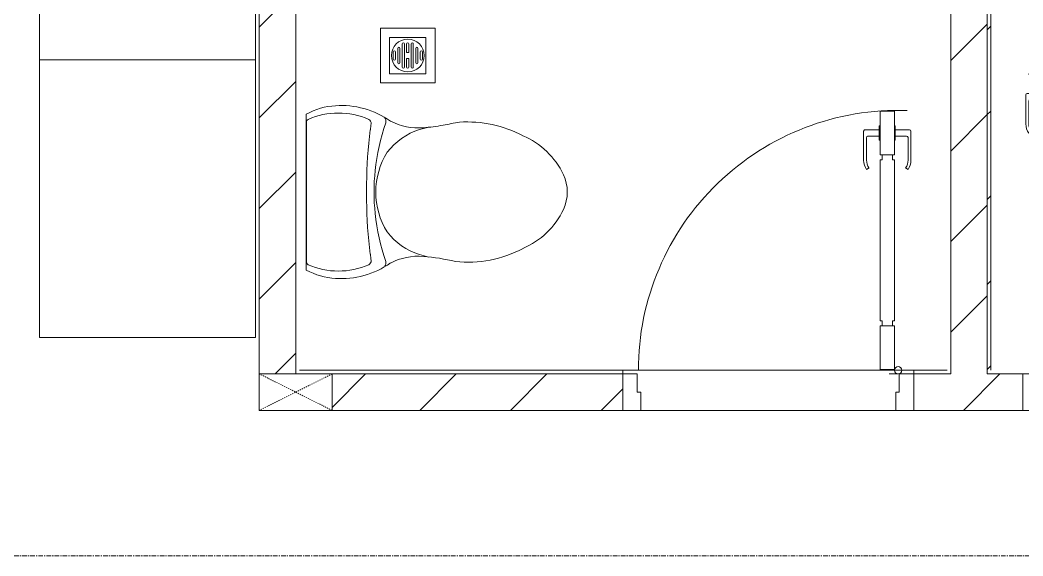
# Model space of a CAD drawing. Header units: millimetres. Extents: x 5357 to 201988, y -16345 to 109895.
# Drawn here: x 94195 to 96951, y 28437 to 29909 of the extents above; entities that cross this region are included whole.
import ezdxf

# ---------------------------------------------------------------- set-up
doc = ezdxf.new("R2010")
doc.units = ezdxf.units.MM
doc.linetypes.add('Dash', pattern=[6, 3, -3])
doc.linetypes.add('Grid Line', pattern=[22.225, 12.7, -3.175, 3.175, -3.175])
for name, color, linetype, lineweight in [('0-1', 7, 'Continuous', 5), ('A-DETL-GENF-1', 53, 'Continuous', 9), ('A-DOOR-1', 53, 'Continuous', 9), ('A-FLOR-1', 10, 'Continuous', 9), ('A-FLOR-2', 53, 'Continuous', 9), ('A-WALL-1', 9, 'Continuous', 18), ('A-WALL-2', 53, 'Continuous', 9), ('A-WALL-PATT-1', 10, 'Continuous', 9), ('A-WALL-PATT-2', 53, 'Continuous', 9), ('I-FURN', 30, 'Continuous', 9), ('I-FURN-1', 53, 'Continuous', 9), ('I-WALL-1', 9, 'Continuous', 18), ('I-WALL-2', 53, 'Continuous', 9), ('M-EQPM-1', 53, 'Continuous', 9), ('P-SANR-FIXT-1', 53, 'Continuous', 9), ('S-COLS-2', 9, 'Continuous', 18), ('S-COLS-4', 53, 'Continuous', 9), ('S-COLS-HDLN-1', 53, 'Dash', 9), ('S-GRID-1', 1, 'Grid Line', 9)]:
    doc.layers.add(name, color=color, linetype=linetype, lineweight=lineweight)
pattern_1 = [(45, (0, 0), (-124.4508, 124.4508), [])]

# ---------------------------------------------------------------- blocks, each defined once
blk = doc.blocks.new('NCV_TKTC_KET CAU_rvt-1-TKCS_MB SÂN ĐƯỜNG NỘI BỘ')
at = {"layer": 'A-FLOR-1'}
for p, q in [((94852.4, 33326.9), (94852.4, 28837.1)), ((94852.4, 28837.1), (94852.4, 33326.9)), ((94852.4, 28837.1), (94852.4, 33326.9)), ((94852.4, 33326.9), (94852.4, 28837.1)), ((94852.6, 28836.9), (95052.6, 28836.9)), ((95052.6, 28836.9), (94852.6, 28836.9)), ((95052.6, 28836.9), (94852.6, 28836.9)), ((94852.6, 28836.9), (95052.6, 28836.9)), ((95052.6, 28836.9), (95850.9, 28836.9)), ((95850.9, 28836.9), (95052.6, 28836.9)), ((95850.9, 28836.9), (95052.6, 28836.9)), ((95052.6, 28836.9), (95850.9, 28836.9)), ((95850.9, 28836.9), (95900.9, 28836.9)), ((95900.9, 28836.9), (95850.9, 28836.9)), ((95900.9, 28836.9), (95850.9, 28836.9)), ((95850.9, 28836.9), (95900.9, 28836.9)), ((95900.9, 28836.9), (96600.9, 28836.9)), ((96600.9, 28836.9), (95900.9, 28836.9)), ((96600.9, 28836.9), (95900.9, 28836.9)), ((95900.9, 28836.9), (96600.9, 28836.9)), ((96600.9, 28836.9), (96650.9, 28836.9)), ((96650.9, 28836.9), (96600.9, 28836.9)), ((96650.9, 28836.9), (96600.9, 28836.9)), ((96600.9, 28836.9), (96650.9, 28836.9)), ((96650.9, 28836.9), (96853.1, 28836.9)), ((96853.1, 28836.9), (96650.9, 28836.9)), ((96853.1, 28836.9), (96650.9, 28836.9)), ((96650.9, 28836.9), (96853.1, 28836.9))]:
    blk.add_line(p, q, dxfattribs=at)
blk = doc.blocks.new('DOOR_CW_01 CANH MO-PANEL KINH - DIW_01-900x2200-CỬA GỖ VÂN LAMINATE-553393-TKCS_MB SÂN ĐƯỜNG NỘI BỘ')
at = {"layer": 'A-DETL-GENF-1'}
for p, q in [((-397, 872), (-357, 872)), ((-397, 752), (-397, 872)), ((-357, 872), (-357, 752)), ((-399, 831.8), (-397, 831.8)), ((-399, 792.2), (-399, 831.8)), ((-397, 792.2), (-397, 831.8)), ((-357, 792.2), (-357, 831.8)), ((-355, 831.8), (-357, 831.8)), ((-355, 792.2), (-355, 831.8)), ((-442, 737), (-442, 816.5)), ((-399, 820.5), (-438, 820.5)), ((-434, 799.5), (-434, 737)), ((-399, 803.5), (-430, 803.5)), ((-355, 820.5), (-316, 820.5)), ((-355, 803.5), (-324, 803.5)), ((-320, 799.5), (-320, 737)), ((-312, 737), (-312, 816.5)), ((-397, 792.2), (-399, 792.2)), ((-357, 792.2), (-355, 792.2)), ((-357, 752), (-397, 752)), ((-363, 752), (-391, 752)), ((-391, 752), (-391, 738)), ((-363, 738), (-363, 752)), ((-397, 738), (-391, 738)), ((-397, 738), (-397, 196)), ((-357, 738), (-363, 738)), ((-357, 196), (-357, 738)), ((-433.9, 711.2), (-427.3, 715.8)), ((-320.1, 711.2), (-326.7, 715.8)), ((-397, 196), (-391, 196)), ((-391, 196), (-391, 182)), ((-357, 196), (-363, 196)), ((-363, 182), (-363, 196)), ((-357, 182), (-397, 182)), ((-397, 182), (-397, 62)), ((-391, 182), (-363, 182)), ((-357, 62), (-357, 182)), ((-397, 62), (-357, 62))]:
    blk.add_line(p, q, dxfattribs=at)
blk.add_circle((-407, 60), 10, dxfattribs=at)
for centre, radius, start, end in [((-407, 60), 814, 360, 92), ((-438, 816.5), 4, 90, 180), ((-430, 799.5), 4, 90, 180), ((-324, 799.5), 4, 360, 90), ((-316, 816.5), 4, 0, 90), ((-397, 737), 45, 180, 215), ((-397, 737), 37, 180, 215), ((-357, 737), 37, 325, 0), ((-357, 737), 45, 325, 0)]:
    blk.add_arc(centre, radius, start, end, dxfattribs=at)
at = {"layer": 'A-DOOR-1'}
for p, q in [((-410, 50), (-450, 50)), ((-450, 50), (-450, -50)), ((-410, 0), (-410, 50)), ((-407, 50), (-382, 50)), ((450, 50), (410, 50)), ((410, 50), (410, 0)), ((450, -50), (450, 50)), ((-400, 0), (-410, 0)), ((-400, -50), (-400, 0)), ((410, 0), (400, 0)), ((400, 0), (400, -50)), ((-450, -50), (-400, -50)), ((400, -50), (450, -50))]:
    blk.add_line(p, q, dxfattribs=at)
blk = doc.blocks.new('DOOR_CW_01 CANH MO-PANEL KINH - DIG_02-800x2200-CỬA NHÔM KÍNH-401063-TKCS_MB SÂN ĐƯỜNG NỘI BỘ')
at = {"layer": 'A-DETL-GENF-1'}
for p, q in [((-347, -182), (-347, -62)), ((-347, -62), (-307, -62)), ((-307, -62), (-307, -182)), ((-307, -182), (-347, -182)), ((-341, -196), (-341, -182)), ((-341, -182), (-313, -182)), ((-313, -182), (-313, -196)), ((-347, -196), (-341, -196)), ((-347, -638), (-347, -196)), ((-307, -196), (-313, -196)), ((-307, -196), (-307, -638)), ((-383.9, -611.2), (-377.3, -615.8)), ((-270.1, -611.2), (-276.7, -615.8)), ((-392, -637), (-392, -716.5)), ((-384, -699.5), (-384, -637)), ((-347, -638), (-341, -638)), ((-307, -652), (-347, -652)), ((-347, -652), (-347, -772)), ((-341, -652), (-341, -638)), ((-313, -652), (-341, -652)), ((-307, -638), (-313, -638)), ((-313, -638), (-313, -652)), ((-307, -772), (-307, -652)), ((-270, -699.5), (-270, -637)), ((-262, -637), (-262, -716.5)), ((-349, -703.5), (-380, -703.5)), ((-349, -692.2), (-349, -731.8)), ((-347, -692.2), (-349, -692.2)), ((-347, -692.2), (-347, -731.8)), ((-307, -692.2), (-307, -731.8)), ((-307, -692.2), (-305, -692.2)), ((-305, -692.2), (-305, -731.8)), ((-305, -703.5), (-274, -703.5)), ((-349, -720.5), (-388, -720.5)), ((-349, -731.8), (-347, -731.8)), ((-305, -731.8), (-307, -731.8)), ((-305, -720.5), (-266, -720.5)), ((-347, -772), (-307, -772))]:
    blk.add_line(p, q, dxfattribs=at)
blk.add_circle((-357, -60), 10, dxfattribs=at)
for centre, radius, start, end in [((-357, -60), 714, 268, 0), ((-347, -637), 45, 145, 180), ((-347, -637), 37, 145, 180), ((-307, -637), 37, 0, 35), ((-307, -637), 45, 360, 35), ((-380, -699.5), 4, 180, 270), ((-274, -699.5), 4, 270, 0), ((-388, -716.5), 4, 180, 270), ((-266, -716.5), 4, 270, 0)]:
    blk.add_arc(centre, radius, start, end, dxfattribs=at)
at = {"layer": 'A-DOOR-1'}
for p, q in [((-400, -50), (-400, 50)), ((-400, 50), (-350, 50)), ((-350, 50), (-350, 0)), ((350, 0), (350, 50)), ((350, 50), (400, 50)), ((400, 50), (400, -50)), ((-360, 0), (-360, -50)), ((-350, 0), (-360, 0)), ((360, 0), (350, 0)), ((360, -50), (360, 0)), ((-360, -50), (-400, -50)), ((-357, -50), (-332, -50)), ((400, -50), (360, -50))]:
    blk.add_line(p, q, dxfattribs=at)
blk = doc.blocks.new('TOILET - TOILET-348229-TKCS_MB SÂN ĐƯỜNG NỘI BỘ')
at = {"layer": 'P-SANR-FIXT-1'}
for p, q in [((214.2, -19.1), (-214.2, -19.1)), ((194, -19.9), (-194, -19.9)), ((-171.7, -330.3), (-178.6, -355.5)), ((171.7, -330.3), (178.6, -355.5))]:
    blk.add_line(p, q, dxfattribs=at)
for centre, radius, start, end in [((-46.1, -111.1), 191.6, 151.2809, 176.4513), ((-9.8, -107.2), 207.3, 156.2862, 203.7138), ((-193.7, -26.4), 6.48, 92.3168, 156.2862), ((193.7, -26.4), 6.48, 23.7138, 87.6832), ((9.8, -107.2), 207.3, 336.2862, 23.7138), ((46.1, -111.1), 191.6, 3.5487, 28.7191), ((1.9, -114.1), 239.7, 176.4513, 195.2961), ((-1.9, -114.1), 239.7, 344.7039, 3.5487), ((-4, -115.7), 233.6, 195.2961, 215.2147), ((-189.1, -185.5), 11.7, 205.4105, 277.5788), ((-14.3, -1400.4), 1215.6, 90.3974, 97.407), ((0, -3462.8), 3278, 89.6026, 90.3974), ((14.3, -1400.4), 1215.6, 82.593, 89.6026), ((189.1, -185.5), 11.7, 262.4212, 334.5895), ((4, -115.7), 233.6, 324.7853, 344.7039), ((0.6, -792.1), 586.9, 95.8322, 108.9927), ((178.9, -2951.3), 2778.4, 97.2351, 97.5788), ((0, -416), 206.1, 90, 122.0732), ((0, -786.7), 581.5, 84.1678, 95.8322), ((0, -416), 206.1, 57.9268, 90), ((-0.6, -792.1), 586.9, 71.0073, 84.1678), ((-178.9, -2951.3), 2778.4, 82.4212, 82.7649), ((-195, -224.1), 13.8, 230.6724, 288.9927), ((-0.4, -384), 179.5, 127.4036, 162.5964), ((0.4, -384), 179.5, 17.4036, 52.5964), ((195, -224.1), 13.8, 251.0073, 309.3276), ((-343.5, -327.4), 167.3, 355.4559, 27.38), ((343.5, -327.4), 167.3, 152.62, 184.5441), ((-719.2, -297.5), 544.3, 346.0536, 355.4559), ((719.2, -297.5), 544.3, 184.5441, 190.2879), ((-1948.3, -805.1), 2171.2, 9.681, 10.8949), ((137.1, -461.2), 329.8, 174.3487, 207.6878), ((-137.1, -461.2), 329.8, 332.3122, 3.6835), ((45.1, -528.6), 217.6, 203.2216, 244.7718), ((-45.1, -528.6), 217.6, 295.2282, 336.7784), ((0, -624.4), 111.7, 244.7718, 295.2282)]:
    blk.add_arc(centre, radius, start, end, dxfattribs=at)
blk = doc.blocks.new('HE BEP A - HE BEP A-431959-TKCS_MB SÂN ĐƯỜNG NỘI BỘ')
at = {"layer": 'I-FURN'}
for p, q in [((3.5, -11), (765.9, -11)), ((3.5, -605.3), (3.5, -11)), ((765.9, -11), (765.9, -605.3)), ((765.9, -11), (765.9, -605.3)), ((4293.5, -11), (765.9, -11)), ((765.9, -605.3), (3.5, -605.3)), ((765.9, -605.3), (4293.5, -605.3))]:
    blk.add_line(p, q, dxfattribs=at)
at = {"layer": 'I-FURN-1'}
for p, q in [((3.5, -11), (4293.5, -11)), ((3.5, -605.3), (3.5, -11)), ((4293.5, -605.3), (3.5, -605.3))]:
    blk.add_line(p, q, dxfattribs=at)
blk = doc.blocks.new('THU NUOC - THU NUOC-V104-TKCS_MB SÂN ĐƯỜNG NỘI BỘ')
at = {"layer": 'M-EQPM-1'}
for p, q in [((-66.3, 70.6), (-66.3, -79.4)), ((83.7, 70.6), (-66.3, 70.6)), ((83.7, -79.4), (83.7, 70.6)), ((58.7, 45.6), (-41.3, 45.6)), ((-41.3, 45.6), (-41.3, -54.4)), ((-1.1, 35.6), (18.5, 35.6)), ((18.5, 29.6), (-1.1, 29.6)), ((58.7, -54.4), (58.7, 45.6)), ((-23.3, 10.8), (40.9, 10.8)), ((40.9, 4.8), (-23.3, 4.8)), ((-11, 23.3), (28.5, 23.3)), ((28.5, 17.3), (-11, 17.3)), ((-23.3, -1.2), (0.7, -1.2)), ((0.7, -7.2), (-23.3, -7.2)), ((-23.3, -13.6), (40.9, -13.6)), ((40.9, -19.6), (-23.3, -19.6)), ((-11, -26.1), (28.5, -26.1)), ((0.7, -1.2), (0.7, -7.2)), ((16.7, -1.2), (40.9, -1.2)), ((16.7, -7.2), (16.7, -1.2)), ((40.9, -7.2), (16.7, -7.2)), ((-41.3, -54.4), (58.7, -54.4)), ((28.5, -32.1), (-11, -32.1)), ((-1.1, -38.5), (18.5, -38.5)), ((18.5, -44.5), (-1.1, -44.5)), ((-66.3, -79.4), (83.7, -79.4))]:
    blk.add_line(p, q, dxfattribs=at)
for centre, radius, start, end in [((8.7, -4.4), 45, 0, 180), ((8.7, -4.4), 45, 0, 180), ((-1.1, 32.6), 3, 90, 270), ((18.5, 32.6), 3, 270, 90), ((-23.3, 7.8), 3, 90, 270), ((-11, 20.3), 3, 90, 270), ((28.5, 20.3), 3, 270, 90), ((40.9, 7.8), 3, 270, 90), ((8.7, -4.4), 45, 180, 360), ((8.7, -4.4), 45, 180, 360), ((-23.3, -4.2), 3, 90, 270), ((-23.3, -16.6), 3, 90, 270), ((-11, -29.1), 3, 90, 270), ((28.5, -29.1), 3, 270, 90), ((40.9, -4.2), 3, 270, 90), ((40.9, -16.6), 3, 270, 90), ((-1.1, -41.5), 3, 90, 270), ((18.5, -41.5), 3, 270, 90)]:
    blk.add_arc(centre, radius, start, end, dxfattribs=at)
blk = doc.blocks.new('G1_SOF - BO TRU - 100x200-V110-TKCS_MB SÂN ĐƯỜNG NỘI BỘ')
at = {"layer": 'S-COLS-2'}
for p, q in [((-50, 100), (50, 100)), ((-50, -100), (-50, 100)), ((50, 100), (50, -100)), ((50, -100), (-50, -100))]:
    blk.add_line(p, q, dxfattribs=at)
at = {"layer": 'S-COLS-HDLN-1'}
for p, q in [((50, -100), (-50, 100)), ((-50, -100), (50, 100))]:
    blk.add_line(p, q, dxfattribs=at)
blk = doc.blocks.new('NCV_TKTC_TANG 1_rvt-1-TKCS_MB SÂN ĐƯỜNG NỘI BỘ')
at = {"layer": 'A-WALL-PATT-1'}
h = blk.add_hatch(dxfattribs=at)
h.set_pattern_fill('FP_1', color=256, style=0, pattern_type=2)
h.set_pattern_definition(pattern_1)
h.paths.add_polyline_path([(94952.6, 28936.9), (94952.6, 31236.9), (94852.6, 31236.9), (94852.6, 28936.9), (94943.5, 28936.9)])
h.paths.add_polyline_path([(94929.3, 31336.9), (94952.6, 31336.9), (94952.4, 33336.9), (94852.6, 33336.9), (94852.6, 31336.9)])
h = blk.add_hatch(dxfattribs=at)
h.set_pattern_fill('FP_1', color=256, style=0, pattern_type=2)
h.set_pattern_definition(pattern_1)
h.paths.add_polyline_path([(96852.6, 28936.9), (96852.6, 30886.9), (96752.6, 30886.9), (96752.6, 28936.9), (96848.9, 28936.9)])
h = blk.add_hatch(dxfattribs=at)
h.set_pattern_fill('FP_1', color=256, style=0, pattern_type=2)
h.set_pattern_definition(pattern_1)
h.paths.add_polyline_path([(98652.6, 28836.9), (99852.6, 28836.9), (99852.6, 28936.9), (98352.6, 28936.9), (98352.6, 28836.9), (98652.5, 28836.9)])
h.paths.add_polyline_path([(95052.6, 28836.9), (95850.9, 28836.9), (95850.9, 28936.9), (95052.6, 28936.9), (95052.6, 28925.8)])
h.paths.add_polyline_path([(96853.1, 28836.9), (96950.5, 28836.9), (96950.5, 28936.9), (96650.9, 28936.9), (96650.9, 28836.9), (96852.6, 28836.9)])
h.paths.add_polyline_path([(98152.6, 28836.9), (98152.6, 28936.9), (97850.5, 28936.9), (97850.5, 28836.9)])
at = {"layer": 'A-WALL-PATT-2'}
h = blk.add_hatch(dxfattribs=at)
h.set_pattern_fill('FP_2', color=256, style=0, pattern_type=2)
h.set_pattern_definition([(45, (0, 0), (-116.67262, 116.67262), [])])
h.paths.add_polyline_path([(96853.1, 28936.9), (96862.6, 28936.9), (96862.6, 32436.9), (96852.6, 32436.9), (96852.6, 28936.9)])
h.paths.add_polyline_path([(96853.1, 33236.9), (96862.6, 33236.9), (96862.6, 33336.9), (96852.6, 33336.9), (96852.6, 33236.9)])
at = {"layer": 'A-FLOR-1'}
for p, q in [((94852.6, 31236.9), (94852.6, 28936.9)), ((94852.6, 28936.9), (94852.6, 28836.9)), ((94852.6, 28836.9), (95052.6, 28836.9)), ((95052.6, 28836.9), (95850.9, 28836.9)), ((95850.9, 28836.9), (95900.9, 28836.9)), ((95900.9, 28836.9), (96600.9, 28836.9)), ((96600.9, 28836.9), (96650.9, 28836.9)), ((96650.9, 28836.9), (96950.5, 28836.9))]:
    blk.add_line(p, q, dxfattribs=at)
at = {"layer": 'A-FLOR-2'}
blk.add_line((96600.9, 28836.9), (95900.9, 28836.9), dxfattribs=at)
at = {"layer": 'A-WALL-1'}
for p, q in [((94852.6, 31236.9), (94852.6, 28936.9)), ((96752.6, 30886.9), (96752.6, 28936.9)), ((96852.6, 28936.9), (96852.6, 30886.9)), ((94952.6, 28936.9), (94952.6, 28946.9)), ((96752.6, 28936.9), (96742.6, 28936.9)), ((96862.6, 28936.9), (96852.6, 28936.9))]:
    blk.add_line(p, q, dxfattribs=at)
at = {"layer": 'A-WALL-2'}
for p, q in [((94952.6, 28946.9), (94952.6, 31236.9)), ((95850.9, 28936.9), (95052.6, 28936.9)), ((95052.6, 28936.9), (95850.9, 28936.9)), ((96742.6, 28936.9), (96650.9, 28936.9)), ((96650.9, 28936.9), (96742.6, 28936.9)), ((96950.5, 28936.9), (96862.6, 28936.9)), ((95052.6, 28836.9), (95850.9, 28836.9)), ((96600.9, 28836.9), (95900.9, 28836.9)), ((96650.9, 28836.9), (96950.5, 28836.9))]:
    blk.add_line(p, q, dxfattribs=at)
at = {"layer": 'I-WALL-1'}
for p, q in [((96862.6, 28946.9), (96862.6, 32436.9)), ((96852.6, 31336.9), (96852.6, 28936.9)), ((94952.6, 28946.9), (94952.6, 28936.9)), ((95850.9, 28946.9), (94962.6, 28946.9)), ((95850.9, 28936.9), (95850.9, 28946.9)), ((96742.6, 28946.9), (96650.9, 28946.9)), ((96650.9, 28946.9), (96650.9, 28936.9)), ((96852.6, 28936.9), (96862.6, 28936.9))]:
    blk.add_line(p, q, dxfattribs=at)
at = {"layer": 'I-WALL-2'}
blk.add_line((95850.9, 28946.9), (96650.9, 28946.9), dxfattribs=at)
at = {"layer": 'A-DOOR-1'}
blk.add_blockref('DOOR_CW_01 CANH MO-PANEL KINH - DIW_01-900x2200-CỬA GỖ VÂN LAMINATE-553393-TKCS_MB SÂN ĐƯỜNG NỘI BỘ', (97400.5, 28886.9), dxfattribs=at)
at = {"layer": 'A-DOOR-1', "rotation": 180}
blk.add_blockref('DOOR_CW_01 CANH MO-PANEL KINH - DIG_02-800x2200-CỬA NHÔM KÍNH-401063-TKCS_MB SÂN ĐƯỜNG NỘI BỘ', (96250.9, 28886.9), dxfattribs=at)
at = {"layer": 'I-FURN-1', "rotation": 89.99999999999955}
blk.add_blockref('HE BEP A - HE BEP A-431959-TKCS_MB SÂN ĐƯỜNG NỘI BỘ', (94237.2, 29033.4), dxfattribs=at)
at = {"layer": 'M-EQPM-1', "rotation": 90.0000000000005}
blk.add_blockref('THU NUOC - THU NUOC-V104-TKCS_MB SÂN ĐƯỜNG NỘI BỘ', (95256.1, 29802.8), dxfattribs=at)
at = {"layer": 'P-SANR-FIXT-1', "rotation": 89.99999999999946}
blk.add_blockref('TOILET - TOILET-348229-TKCS_MB SÂN ĐƯỜNG NỘI BỘ', (94962.6, 29436.5), dxfattribs=at)
at = {"layer": 'S-COLS-4', "rotation": 90.00000000000037}
blk.add_blockref('G1_SOF - BO TRU - 100x200-V110-TKCS_MB SÂN ĐƯỜNG NỘI BỘ', (94952.6, 28886.9), dxfattribs=at)

msp = doc.modelspace()

# ---------------------------------------------------------------- linework, layer by layer
at = {"layer": 'S-GRID-1'}
msp.add_line((131551.8, 28436.9), (29351.8, 28436.9), dxfattribs=at)

# ---------------------------------------------------------------- block references
at = {"layer": '0-1'}
for name in ['NCV_TKTC_KET CAU_rvt-1-TKCS_MB SÂN ĐƯỜNG NỘI BỘ', 'NCV_TKTC_TANG 1_rvt-1-TKCS_MB SÂN ĐƯỜNG NỘI BỘ']:
    msp.add_blockref(name, (0, 0), dxfattribs=at)

doc.saveas('drawing.dxf')
